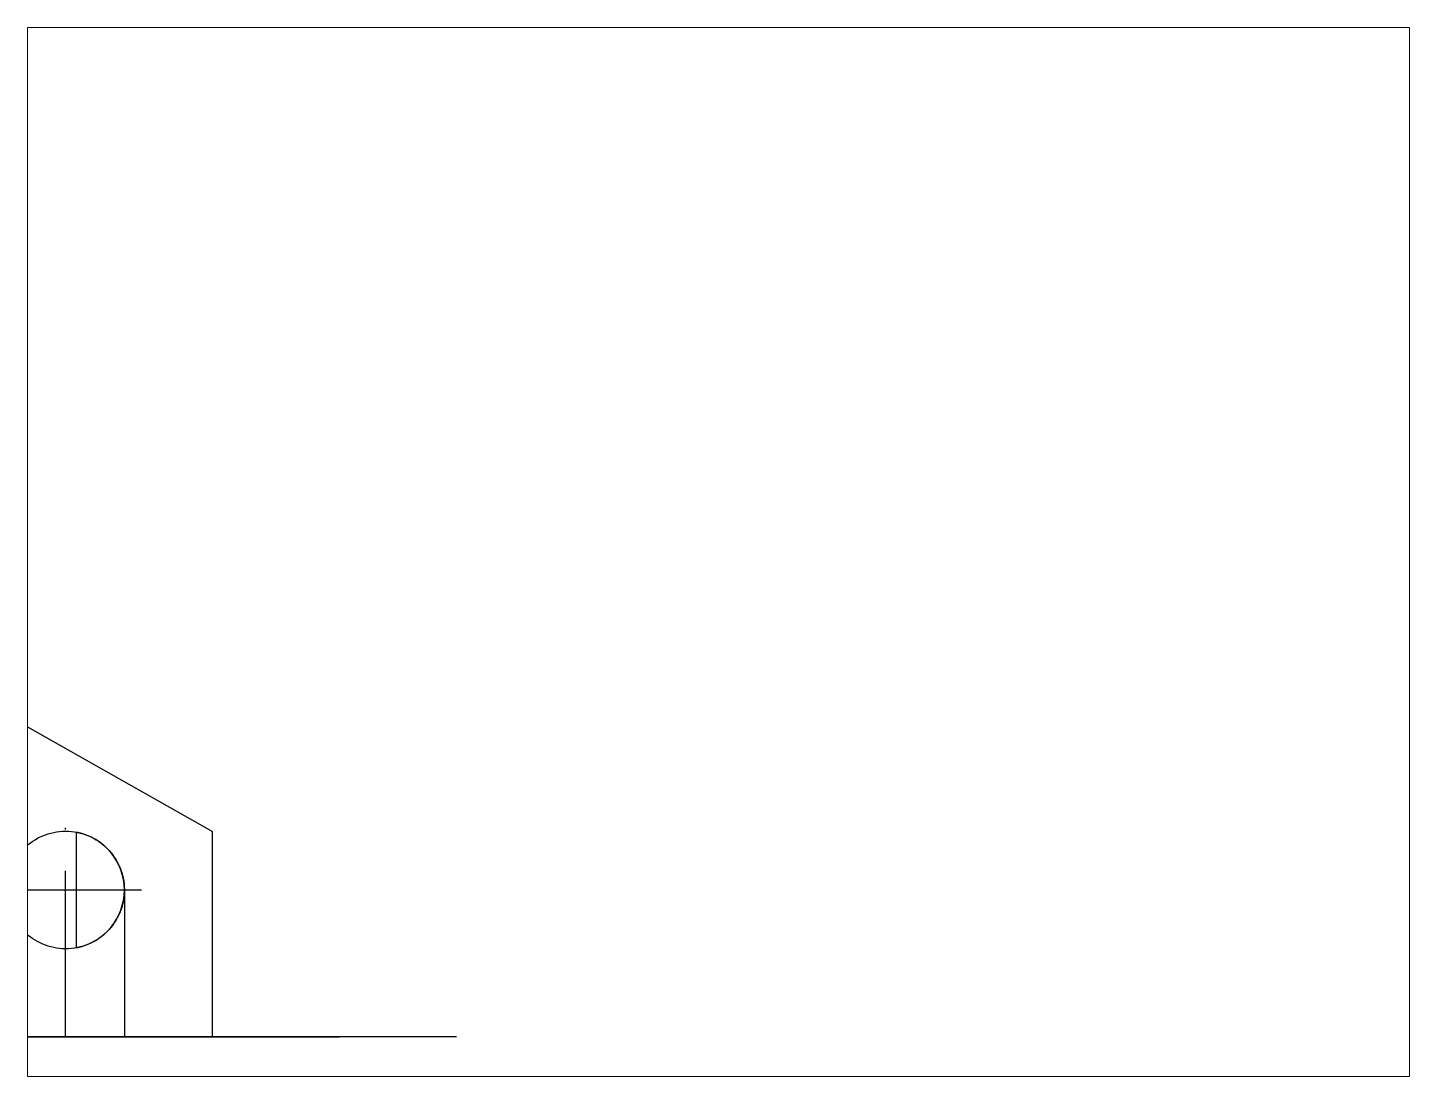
# Paper-space layout 'Лист1' of a CAD drawing. Header units: millimetres. Extents: x 26 to 231, y 20 to 176.
# The model-space entities are those that its viewports show. They can reach past a viewport. Long polylines and large blocks are cut down to what shows.
import ezdxf

# ---------------------------------------------------------------- set-up
doc = ezdxf.new("R2010")
doc.units = ezdxf.units.MM
doc.linetypes.add('ACAD_ISO10W100', pattern=[18, 12, -3, 0, -3])

msp = doc.modelspace()

# ---------------------------------------------------------------- linework, layer by layer
at = {"color": 5}
for p, q in [((-16.76, 103.47, 86.22), (55, 62.92)), ((55, 0), (55, 62.92)), ((-8, 0, 75.69), (53.07, 0, 126.52)), ((10, 0, 54.07), (71.07, 0, 104.9)), ((60.87, 0, 89.52), (13.38, 0, 50)), ((28, 0, 32.44), (89.07, 0, 83.27))]:
    msp.add_line(p, q, dxfattribs=at)
at = {"linetype": 'ACAD_ISO10W100'}
for p, q in [((10, 0), (10, 69.76)), ((-12.31, 45), (33.3, 45)), ((10, 0), (10, 0, 96.5))]:
    msp.add_line(p, q, dxfattribs=at)
at = {"color": 1}
msp.add_line((13.38, 27.32, 50), (13.38, 62.68, 50), dxfattribs=at)
at = {"color": 3}
for p, q in [((28, 45), (28, 0)), ((28, 0), (28, 0, 10))]:
    msp.add_line(p, q, dxfattribs=at)
at = {"color": 5, "extrusion": (0, -1, -2.22045e-16)}
for p, q in [((55, 0), (-16.76, 0, 86.22)), ((28, 0), (55, 0)), ((71.07, 0, 104.9), (84.9, 0, 116.41))]:
    msp.add_line(p, q, dxfattribs=at)
for p, q in [((10, 0), (-8, 0)), ((10, 0, 10), (-8, 0, 10)), ((10, 0, 50), (-8, 0, 50)), ((28, 0), (10, 0)), ((28, 0, 10), (10, 0, 10)), ((28, 0, 50), (10, 0, 50)), ((28, 0, 50), (28, 0, 10))]:
    msp.add_line(p, q)
at = {"extrusion": (0, -1, -2.22045e-16)}
msp.add_line((129.73, 0, 34.42), (34.58, 0, 148.74), dxfattribs=at)
at = {"color": 1, "extrusion": (0, -1, -2.22045e-16)}
msp.add_line((88.04, 0, 112.14), (60.87, 0, 89.52), dxfattribs=at)
msp.add_circle((10, 45), 18)
at = {"color": 1, "extrusion": (0.768603, 2.7775e-15, 0.639726)}
msp.add_ellipse((10, 45, 54.07), major_axis=(-18, 0, 21.63), ratio=0.639726, start_param=1.759914, end_param=4.523272, dxfattribs=at)
at = {"color": 1, "extrusion": (-1.2326e-32, -1, -2.22045e-16)}
msp.add_ellipse((71.07, 0, 104.9), major_axis=(-18, 0, 21.63), ratio=0.639726, start_param=1.759914, end_param=4.523272, dxfattribs=at)

psp = doc.layouts.new('Лист1')

# ---------------------------------------------------------------- viewports
at = {"layer": '0'}
psp.add_viewport(center=(128.5, 97.5), size=(205.6, 156), view_center_point=(210, 148.5), view_height=321.1506, dxfattribs=at)

doc.saveas('drawing.dxf')
